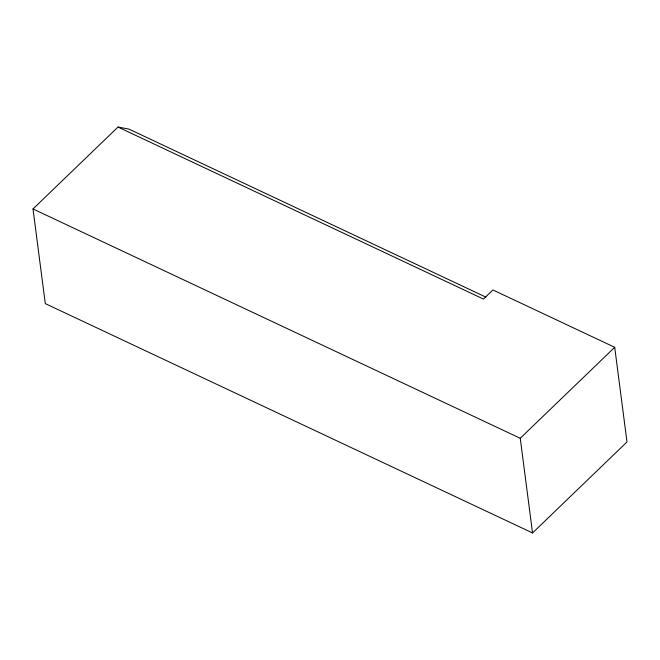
<?xml version="1.0" encoding="UTF-8"?>
<svg xmlns="http://www.w3.org/2000/svg" width="660" height="660" viewBox="0 0 660 660"><rect width="100%" height="100%" fill="white"/><g stroke="black" fill="none" stroke-linecap="round" stroke-linejoin="round"><path stroke-width="0.99" d="M118.008 127.05L483.45 299.054L492.896 289.954L614.707 347.292L627 441.952L532.546 532.95L45.292 303.608L33 208.948L118.008 127.05L128.906 129.088L485.95 297.149M532.546 532.95L520.245 438.281L614.707 347.292M33 208.948L520.245 438.281"/></g></svg>
